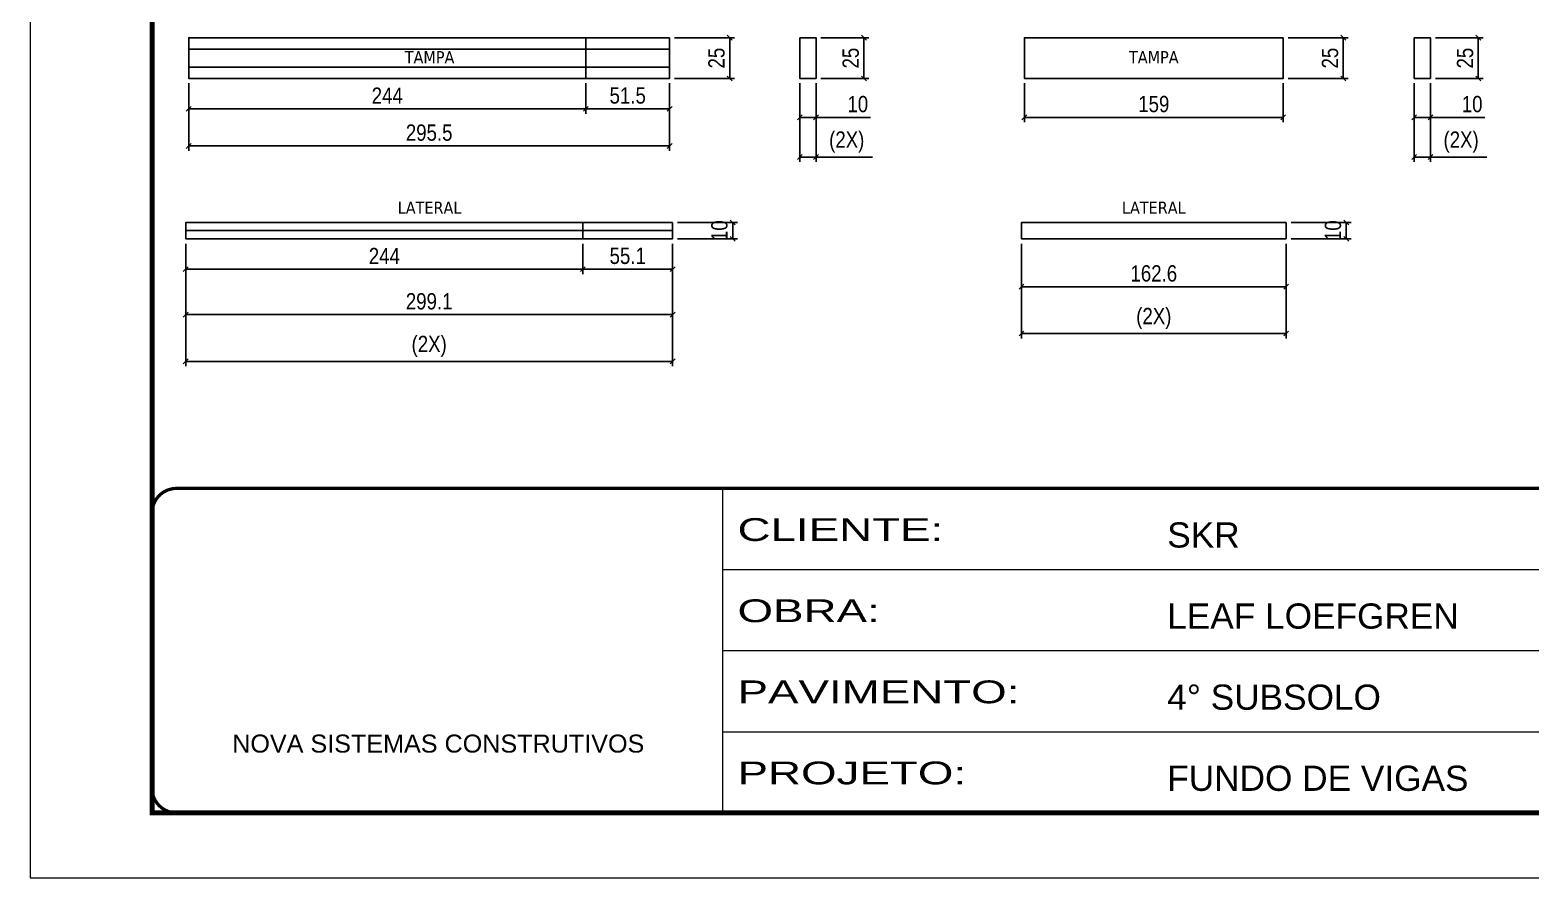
# Model space of a CAD drawing. Extents: x 1959 to 8212, y 239 to 4735.
# Drawn here: x 5142 to 6064, y 2537 to 3057 of the extents above; entities that cross this region are included whole.
import ezdxf

# ---------------------------------------------------------------- set-up
doc = ezdxf.new("R2010")
doc.units = 0
doc.linetypes.add('CONTINUO', pattern=[0])
doc.linetypes.add('DASHED', pattern=[0.75, 0.5, -0.25])
for name, color, linetype in [('COTA', 241, 'Continuous'), ('Painéis', 200, 'Continuous'), ('SARR_2.2x10', 60, 'Continuous'), ('SARR_2.2x7', 40, 'Continuous'), ('texto', 7, 'Continuous')]:
    doc.layers.add(name, color=color, linetype=linetype)
doc.layers.add('Folhas', color=255, linetype='Continuous', lineweight=9)
doc.layers.add('SARRAFO DE PRESSAO', color=251, linetype='DASHED', lineweight=9)
doc.styles.add('ARIAL', font='arial.ttf')
doc.styles.add('COTA TECNICA', font='techl___.ttf', dxfattribs={"height": 10})
doc.styles.get("Standard").update_dxf_attribs({"font": 'arial.ttf'})
doc.styles.add('Tecnologia', font='')
doc.styles.get('Tecnologia').set_extended_font_data('Forgotten Futurist')
doc.dimstyles.new('PAINEL', dxfattribs={"dimtxt": 10, "dimasz": 3, "dimexe": 3, "dimexo": 3, "dimgap": 3, "dimtad": 1, "dimdec": 1, "dimzin": 12, "dimdsep": 46, "dimtxsty": 'COTA TECNICA', "dimblk1": 'OBLIQUE', "dimblk2": 'OBLIQUE', "dimsah": 1, "dimcen": 0.9, "dimclrd": 4, "dimclre": 4, "dimclrt": 240, "dimadec": 1, "dimazin": 3, "dimtfac": 1, "dimtdec": 1, "dimtmove": 0, "dimatfit": 3, "dimfxl": 1, "dimtolj": 1, "dimtzin": 12, "dimarcsym": 0})

# ---------------------------------------------------------------- blocks, each defined once
blk = doc.blocks.new('9999999999')
at = {"color": 30, "linetype": 'CONTINUO'}
for p, q in [((98564.56, 34230.21), (98564.56, 34429.45)), ((98564.56, 34379.64), (99583.98, 34379.64)), ((98564.56, 34329.83), (99487.98, 34329.83)), ((98564.56, 34280.02), (99487.98, 34280.02))]:
    blk.add_line(p, q, dxfattribs=at)
at = {"color": 30, "linetype": 'CONTINUO', "const_width": 2}
blk.add_lwpolyline([(99583.98, 34230.21), (99583.98, 34414.45, 0.414214), (99568.98, 34429.45), (98228.98, 34429.45, 0.414214), (98213.98, 34414.45), (98213.98, 34245.21, 0.414214), (98228.98, 34230.21), (99583.98, 34230.21)], format="xyb", dxfattribs=at)
at = {"layer": 'Folhas'}
blk.add_lwpolyline([(98138.98, 34190.21), (99623.98, 34190.21), (99623.98, 35240.21), (98138.98, 35240.21)], close=True, dxfattribs=at)
at = {"layer": 'Folhas', "color": 30, "const_width": 3}
blk.add_lwpolyline([(98213.98, 34230.21), (99583.98, 34230.21), (99583.98, 35200.21), (98213.98, 35200.21)], close=True, dxfattribs=at)
at = {"color": 7, "linetype": 'Continuous', "ltscale": 5, "style": 'ARIAL'}
for s, height, p in [('SKR', 15.483, (98837.68, 34393.13)), ('LEAF LOEFGREN', 15.4829, (98837.68, 34343.32)), ('4° SUBSOLO', 15.483, (98837.68, 34293.51)), ('NOVA SISTEMAS CONSTRUTIVOS', 11.0592, (98263.19, 34267.21)), ('FUNDO DE VIGAS', 15.4829, (98837.68, 34243.7))]:
    blk.add_text(s, height=height, dxfattribs=at).set_placement(p)
at = {"layer": 'Folhas', "color": 7, "style": 'Tecnologia', "width": 1.5}
for s, p in [('CLIENTE:', (98573.65, 34397.17)), ('OBRA:', (98573.65, 34347.31)), ('PAVIMENTO:', (98573.65, 34297.5)), ('PROJETO:', (98573.65, 34247.69))]:
    blk.add_text(s, height=14, dxfattribs=at).set_placement(p)
blk = doc.blocks.new('_Oblique')
at = {"color": 0, "linetype": 'ByBlock', "lineweight": -2}
blk.add_line((-0.5, -0.5), (0.5, 0.5), dxfattribs=at)
blk = doc.blocks.new('*D552')
at = {"layer": 'COTA', "color": 4, "linetype": 'ByBlock', "lineweight": -2, "transparency": 16777216}
for p, q in [((5237.94, 2926.18), (5237.94, 2879.65)), ((5537.04, 2926.18), (5537.04, 2879.65)), ((5537.04, 2882.65), (5237.94, 2882.65))]:
    blk.add_line(p, q, dxfattribs=at)
at = {"layer": 'Defpoints', "color": 0, "linetype": 'ByBlock', "transparency": 16777216}
for p in [(5237.94, 2929.18), (5537.04, 2929.18), (5237.94, 2882.65)]:
    blk.add_point(p, dxfattribs=at)
at = {"layer": 'COTA', "color": 4, "linetype": 'ByBlock', "lineweight": -2, "transparency": 16777216, "xscale": 3, "yscale": 3, "zscale": 3, "rotation": 180}
blk.add_blockref('_Oblique', (5237.94, 2882.65), dxfattribs=at)
at = {"layer": 'COTA', "color": 4, "linetype": 'ByBlock', "lineweight": -2, "transparency": 16777216, "xscale": 3, "yscale": 3, "zscale": 3}
blk.add_blockref('_Oblique', (5537.04, 2882.65), dxfattribs=at)
at = {"layer": 'COTA', "color": 240, "linetype": 'ByBlock', "transparency": 16777216, "insert": (5387.49, 2890.74), "char_height": 10, "attachment_point": 5, "style": 'COTA TECNICA'}
blk.add_mtext('\\A1;299.1', dxfattribs=at)
blk = doc.blocks.new('*D553')
at = {"layer": 'COTA', "color": 4, "linetype": 'ByBlock', "lineweight": -2, "transparency": 16777216}
for p, q in [((5540.04, 2939.18), (5576.96, 2939.18)), ((5573.96, 2939.18), (5573.96, 2929.18)), ((5540.04, 2929.18), (5576.96, 2929.18))]:
    blk.add_line(p, q, dxfattribs=at)
at = {"layer": 'Defpoints', "color": 0, "linetype": 'ByBlock', "transparency": 16777216}
for p in [(5537.04, 2939.18), (5537.04, 2929.18), (5573.96, 2929.18)]:
    blk.add_point(p, dxfattribs=at)
at = {"layer": 'COTA', "color": 4, "linetype": 'ByBlock', "lineweight": -2, "transparency": 16777216, "xscale": 3, "yscale": 3, "zscale": 3}
for p, rotation in [((5573.96, 2939.18), 90), ((5573.96, 2929.18), 270)]:
    blk.add_blockref('_Oblique', p, dxfattribs=dict(at, rotation=rotation))
at = {"layer": 'COTA', "color": 240, "linetype": 'ByBlock', "transparency": 16777216, "insert": (5565.86, 2934.18), "char_height": 10, "attachment_point": 5, "rotation": 90, "style": 'COTA TECNICA'}
blk.add_mtext('\\A1;10', dxfattribs=at)
blk = doc.blocks.new('*D554')
at = {"layer": 'COTA', "color": 4, "linetype": 'ByBlock', "lineweight": -2, "transparency": 16777216}
for p, q in [((5237.94, 2926.18), (5237.94, 2850.89)), ((5537.04, 2926.18), (5537.04, 2850.89)), ((5237.94, 2853.89), (5537.04, 2853.89))]:
    blk.add_line(p, q, dxfattribs=at)
at = {"layer": 'Defpoints', "color": 0, "linetype": 'ByBlock', "transparency": 16777216}
for p in [(5237.94, 2929.18), (5537.04, 2929.18), (5537.04, 2853.89)]:
    blk.add_point(p, dxfattribs=at)
at = {"layer": 'COTA', "color": 4, "linetype": 'ByBlock', "lineweight": -2, "transparency": 16777216, "xscale": 3, "yscale": 3, "zscale": 3, "rotation": 180}
blk.add_blockref('_Oblique', (5237.94, 2853.89), dxfattribs=at)
at = {"layer": 'COTA', "color": 4, "linetype": 'ByBlock', "lineweight": -2, "transparency": 16777216, "xscale": 3, "yscale": 3, "zscale": 3}
blk.add_blockref('_Oblique', (5537.04, 2853.89), dxfattribs=at)
at = {"layer": 'COTA', "color": 240, "linetype": 'ByBlock', "transparency": 16777216, "insert": (5387.49, 2863.11), "char_height": 10, "attachment_point": 5, "style": 'COTA TECNICA'}
blk.add_mtext('\\A1;(2X)', dxfattribs=at)
blk = doc.blocks.new('*D555')
at = {"layer": 'COTA', "color": 4, "linetype": 'ByBlock', "lineweight": -2, "transparency": 16777216}
for p, q in [((5628.22, 3052.66), (5657.62, 3052.66)), ((5654.62, 3052.66), (5654.62, 3027.66)), ((5628.22, 3027.66), (5657.62, 3027.66))]:
    blk.add_line(p, q, dxfattribs=at)
at = {"layer": 'Defpoints', "color": 0, "linetype": 'ByBlock', "transparency": 16777216}
for p in [(5625.22, 3052.66), (5625.22, 3027.66), (5654.62, 3027.66)]:
    blk.add_point(p, dxfattribs=at)
at = {"layer": 'COTA', "color": 4, "linetype": 'ByBlock', "lineweight": -2, "transparency": 16777216, "xscale": 3, "yscale": 3, "zscale": 3}
for p, rotation in [((5654.62, 3052.66), 90), ((5654.62, 3027.66), 270)]:
    blk.add_blockref('_Oblique', p, dxfattribs=dict(at, rotation=rotation))
at = {"layer": 'COTA', "color": 240, "linetype": 'ByBlock', "transparency": 16777216, "insert": (5646.51, 3040.16), "char_height": 10, "attachment_point": 5, "rotation": 90, "style": 'COTA TECNICA'}
blk.add_mtext('\\A1;25', dxfattribs=at)
blk = doc.blocks.new('*D556')
at = {"layer": 'COTA', "color": 4, "linetype": 'ByBlock', "lineweight": -2, "transparency": 16777216}
for p, q in [((5538.24, 3052.66), (5575.16, 3052.66)), ((5572.16, 3052.66), (5572.16, 3027.66)), ((5538.24, 3027.66), (5575.16, 3027.66))]:
    blk.add_line(p, q, dxfattribs=at)
at = {"layer": 'Defpoints', "color": 0, "linetype": 'ByBlock', "transparency": 16777216}
for p in [(5535.24, 3052.66), (5535.24, 3027.66), (5572.16, 3027.66)]:
    blk.add_point(p, dxfattribs=at)
at = {"layer": 'COTA', "color": 4, "linetype": 'ByBlock', "lineweight": -2, "transparency": 16777216, "xscale": 3, "yscale": 3, "zscale": 3}
for p, rotation in [((5572.16, 3052.66), 90), ((5572.16, 3027.66), 270)]:
    blk.add_blockref('_Oblique', p, dxfattribs=dict(at, rotation=rotation))
at = {"layer": 'COTA', "color": 240, "linetype": 'ByBlock', "transparency": 16777216, "insert": (5564.05, 3040.16), "char_height": 10, "attachment_point": 5, "rotation": 90, "style": 'COTA TECNICA'}
blk.add_mtext('\\A1;25', dxfattribs=at)
blk = doc.blocks.new('*D557')
at = {"layer": 'COTA', "color": 4, "linetype": 'ByBlock', "lineweight": -2, "transparency": 16777216}
for p, q in [((5239.74, 3024.66), (5239.74, 2983.21)), ((5535.24, 3024.66), (5535.24, 2983.21)), ((5535.24, 2986.21), (5239.74, 2986.21))]:
    blk.add_line(p, q, dxfattribs=at)
at = {"layer": 'Defpoints', "color": 0, "linetype": 'ByBlock', "transparency": 16777216}
for p in [(5239.74, 3027.66), (5535.24, 3027.66), (5239.74, 2986.21)]:
    blk.add_point(p, dxfattribs=at)
at = {"layer": 'COTA', "color": 4, "linetype": 'ByBlock', "lineweight": -2, "transparency": 16777216, "xscale": 3, "yscale": 3, "zscale": 3, "rotation": 180}
blk.add_blockref('_Oblique', (5239.74, 2986.21), dxfattribs=at)
at = {"layer": 'COTA', "color": 4, "linetype": 'ByBlock', "lineweight": -2, "transparency": 16777216, "xscale": 3, "yscale": 3, "zscale": 3}
blk.add_blockref('_Oblique', (5535.24, 2986.21), dxfattribs=at)
at = {"layer": 'COTA', "color": 240, "linetype": 'ByBlock', "transparency": 16777216, "insert": (5387.49, 2994.35), "char_height": 10, "attachment_point": 5, "style": 'COTA TECNICA'}
blk.add_mtext('\\A1;295.5', dxfattribs=at)
blk = doc.blocks.new('*D517')
at = {"layer": 'COTA', "color": 4, "linetype": 'ByBlock', "lineweight": -2, "transparency": 16777216}
for p, q in [((5615.22, 3024.66), (5615.22, 3000.77)), ((5625.22, 3024.66), (5625.22, 3000.77)), ((5615.22, 3003.77), (5625.22, 3003.77)), ((5625.22, 3003.77), (5658.54, 3003.77))]:
    blk.add_line(p, q, dxfattribs=at)
at = {"layer": 'Defpoints', "color": 0, "linetype": 'ByBlock', "transparency": 16777216}
for p in [(5615.22, 3027.66), (5625.22, 3027.66), (5615.22, 3003.77)]:
    blk.add_point(p, dxfattribs=at)
at = {"layer": 'COTA', "color": 4, "linetype": 'ByBlock', "lineweight": -2, "transparency": 16777216, "xscale": 3, "yscale": 3, "zscale": 3, "rotation": 180}
blk.add_blockref('_Oblique', (5615.22, 3003.77), dxfattribs=at)
at = {"layer": 'COTA', "color": 4, "linetype": 'ByBlock', "lineweight": -2, "transparency": 16777216, "xscale": 3, "yscale": 3, "zscale": 3}
blk.add_blockref('_Oblique', (5625.22, 3003.77), dxfattribs=at)
at = {"layer": 'COTA', "color": 240, "linetype": 'ByBlock', "transparency": 16777216, "insert": (5650.83, 3011.87), "char_height": 10, "attachment_point": 5, "style": 'COTA TECNICA'}
blk.add_mtext('\\A1;10', dxfattribs=at)
blk = doc.blocks.new('*D518')
at = {"layer": 'COTA', "color": 4, "linetype": 'ByBlock', "lineweight": -2, "transparency": 16777216}
for p, q in [((5615.22, 3024.66), (5615.22, 2976.38)), ((5625.22, 3024.66), (5625.22, 2976.38)), ((5615.22, 2979.38), (5625.22, 2979.38)), ((5625.22, 2979.38), (5659.86, 2979.38))]:
    blk.add_line(p, q, dxfattribs=at)
at = {"layer": 'Defpoints', "color": 0, "linetype": 'ByBlock', "transparency": 16777216}
for p in [(5615.22, 3027.66), (5625.22, 3027.66), (5625.22, 2979.38)]:
    blk.add_point(p, dxfattribs=at)
at = {"layer": 'COTA', "color": 4, "linetype": 'ByBlock', "lineweight": -2, "transparency": 16777216, "xscale": 3, "yscale": 3, "zscale": 3, "rotation": 180}
blk.add_blockref('_Oblique', (5615.22, 2979.38), dxfattribs=at)
at = {"layer": 'COTA', "color": 4, "linetype": 'ByBlock', "lineweight": -2, "transparency": 16777216, "xscale": 3, "yscale": 3, "zscale": 3}
blk.add_blockref('_Oblique', (5625.22, 2979.38), dxfattribs=at)
at = {"layer": 'COTA', "color": 240, "linetype": 'ByBlock', "transparency": 16777216, "insert": (5644.04, 2988.6), "char_height": 10, "attachment_point": 5, "style": 'COTA TECNICA'}
blk.add_mtext('\\A1;(2X)', dxfattribs=at)
blk = doc.blocks.new('*D519')
at = {"layer": 'COTA', "color": 4, "linetype": 'ByBlock', "lineweight": -2, "transparency": 16777216}
for p, q in [((5239.74, 3024.66), (5239.74, 3006.02)), ((5483.74, 3024.66), (5483.74, 3006.02)), ((5239.74, 3009.02), (5483.74, 3009.02))]:
    blk.add_line(p, q, dxfattribs=at)
at = {"layer": 'Defpoints', "color": 0, "linetype": 'ByBlock', "transparency": 16777216}
for p in [(5239.74, 3027.66), (5483.74, 3027.66), (5483.74, 3009.02)]:
    blk.add_point(p, dxfattribs=at)
at = {"layer": 'COTA', "color": 4, "linetype": 'ByBlock', "lineweight": -2, "transparency": 16777216, "xscale": 3, "yscale": 3, "zscale": 3, "rotation": 180}
blk.add_blockref('_Oblique', (5239.74, 3009.02), dxfattribs=at)
at = {"layer": 'COTA', "color": 4, "linetype": 'ByBlock', "lineweight": -2, "transparency": 16777216, "xscale": 3, "yscale": 3, "zscale": 3}
blk.add_blockref('_Oblique', (5483.74, 3009.02), dxfattribs=at)
at = {"layer": 'COTA', "color": 240, "linetype": 'ByBlock', "transparency": 16777216, "insert": (5361.74, 3017.09), "char_height": 10, "attachment_point": 5, "style": 'COTA TECNICA'}
blk.add_mtext('\\A1;244', dxfattribs=at)
blk = doc.blocks.new('*D520')
at = {"layer": 'COTA', "color": 4, "linetype": 'ByBlock', "lineweight": -2, "transparency": 16777216}
for p, q in [((5483.74, 3024.66), (5483.74, 3006.02)), ((5535.24, 3024.66), (5535.24, 3006.02)), ((5483.74, 3009.02), (5535.24, 3009.02))]:
    blk.add_line(p, q, dxfattribs=at)
at = {"layer": 'Defpoints', "color": 0, "linetype": 'ByBlock', "transparency": 16777216}
for p in [(5483.74, 3027.66), (5535.24, 3027.66), (5535.24, 3009.02)]:
    blk.add_point(p, dxfattribs=at)
at = {"layer": 'COTA', "color": 4, "linetype": 'ByBlock', "lineweight": -2, "transparency": 16777216, "xscale": 3, "yscale": 3, "zscale": 3, "rotation": 180}
blk.add_blockref('_Oblique', (5483.74, 3009.02), dxfattribs=at)
at = {"layer": 'COTA', "color": 4, "linetype": 'ByBlock', "lineweight": -2, "transparency": 16777216, "xscale": 3, "yscale": 3, "zscale": 3}
blk.add_blockref('_Oblique', (5535.24, 3009.02), dxfattribs=at)
at = {"layer": 'COTA', "color": 240, "linetype": 'ByBlock', "transparency": 16777216, "insert": (5509.49, 3017.13), "char_height": 10, "attachment_point": 5, "style": 'COTA TECNICA'}
blk.add_mtext('\\A1;51.5', dxfattribs=at)
blk = doc.blocks.new('*D348')
at = {"layer": 'COTA', "color": 4, "linetype": 'ByBlock', "lineweight": -2, "transparency": 16777216}
for p, q in [((5237.94, 2926.18), (5237.94, 2907.54)), ((5481.94, 2926.18), (5481.94, 2907.54)), ((5237.94, 2910.54), (5481.94, 2910.54))]:
    blk.add_line(p, q, dxfattribs=at)
at = {"layer": 'Defpoints', "color": 0, "linetype": 'ByBlock', "transparency": 16777216}
for p in [(5237.94, 2929.18), (5481.94, 2929.18), (5481.94, 2910.54)]:
    blk.add_point(p, dxfattribs=at)
at = {"layer": 'COTA', "color": 4, "linetype": 'ByBlock', "lineweight": -2, "transparency": 16777216, "xscale": 3, "yscale": 3, "zscale": 3, "rotation": 180}
blk.add_blockref('_Oblique', (5237.94, 2910.54), dxfattribs=at)
at = {"layer": 'COTA', "color": 4, "linetype": 'ByBlock', "lineweight": -2, "transparency": 16777216, "xscale": 3, "yscale": 3, "zscale": 3}
blk.add_blockref('_Oblique', (5481.94, 2910.54), dxfattribs=at)
at = {"layer": 'COTA', "color": 240, "linetype": 'ByBlock', "transparency": 16777216, "insert": (5359.94, 2918.61), "char_height": 10, "attachment_point": 5, "style": 'COTA TECNICA'}
blk.add_mtext('\\A1;244', dxfattribs=at)
blk = doc.blocks.new('*D349')
at = {"layer": 'COTA', "color": 4, "linetype": 'ByBlock', "lineweight": -2, "transparency": 16777216}
for p, q in [((5481.94, 2926.18), (5481.94, 2907.54)), ((5537.04, 2926.18), (5537.04, 2907.54)), ((5481.94, 2910.54), (5537.04, 2910.54))]:
    blk.add_line(p, q, dxfattribs=at)
at = {"layer": 'Defpoints', "color": 0, "linetype": 'ByBlock', "transparency": 16777216}
for p in [(5481.94, 2929.18), (5537.04, 2929.18), (5537.04, 2910.54)]:
    blk.add_point(p, dxfattribs=at)
at = {"layer": 'COTA', "color": 4, "linetype": 'ByBlock', "lineweight": -2, "transparency": 16777216, "xscale": 3, "yscale": 3, "zscale": 3, "rotation": 180}
blk.add_blockref('_Oblique', (5481.94, 2910.54), dxfattribs=at)
at = {"layer": 'COTA', "color": 4, "linetype": 'ByBlock', "lineweight": -2, "transparency": 16777216, "xscale": 3, "yscale": 3, "zscale": 3}
blk.add_blockref('_Oblique', (5537.04, 2910.54), dxfattribs=at)
at = {"layer": 'COTA', "color": 240, "linetype": 'ByBlock', "transparency": 16777216, "insert": (5509.49, 2918.65), "char_height": 10, "attachment_point": 5, "style": 'COTA TECNICA'}
blk.add_mtext('\\A1;55.1', dxfattribs=at)
blk = doc.blocks.new('*D521')
at = {"layer": 'COTA', "color": 4, "linetype": 'ByBlock', "lineweight": -2, "transparency": 16777216}
for p, q in [((5751.4, 2926.18), (5751.4, 2896.77)), ((5914, 2926.18), (5914, 2896.77)), ((5914, 2899.77), (5751.4, 2899.77))]:
    blk.add_line(p, q, dxfattribs=at)
at = {"layer": 'Defpoints', "color": 0, "linetype": 'ByBlock', "transparency": 16777216}
for p in [(5751.4, 2929.18), (5914, 2929.18), (5751.4, 2899.77)]:
    blk.add_point(p, dxfattribs=at)
at = {"layer": 'COTA', "color": 4, "linetype": 'ByBlock', "lineweight": -2, "transparency": 16777216, "xscale": 3, "yscale": 3, "zscale": 3, "rotation": 180}
blk.add_blockref('_Oblique', (5751.4, 2899.77), dxfattribs=at)
at = {"layer": 'COTA', "color": 4, "linetype": 'ByBlock', "lineweight": -2, "transparency": 16777216, "xscale": 3, "yscale": 3, "zscale": 3}
blk.add_blockref('_Oblique', (5914, 2899.77), dxfattribs=at)
at = {"layer": 'COTA', "color": 240, "linetype": 'ByBlock', "transparency": 16777216, "insert": (5832.7, 2907.88), "char_height": 10, "attachment_point": 5, "style": 'COTA TECNICA'}
blk.add_mtext('\\A1;162.6', dxfattribs=at)
blk = doc.blocks.new('*D522')
at = {"layer": 'COTA', "color": 4, "linetype": 'ByBlock', "lineweight": -2, "transparency": 16777216}
for p, q in [((5917, 2939.18), (5953.92, 2939.18)), ((5950.92, 2939.18), (5950.92, 2929.18)), ((5917, 2929.18), (5953.92, 2929.18))]:
    blk.add_line(p, q, dxfattribs=at)
at = {"layer": 'Defpoints', "color": 0, "linetype": 'ByBlock', "transparency": 16777216}
for p in [(5914, 2939.18), (5914, 2929.18), (5950.92, 2929.18)]:
    blk.add_point(p, dxfattribs=at)
at = {"layer": 'COTA', "color": 4, "linetype": 'ByBlock', "lineweight": -2, "transparency": 16777216, "xscale": 3, "yscale": 3, "zscale": 3}
for p, rotation in [((5950.92, 2939.18), 90), ((5950.92, 2929.18), 270)]:
    blk.add_blockref('_Oblique', p, dxfattribs=dict(at, rotation=rotation))
at = {"layer": 'COTA', "color": 240, "linetype": 'ByBlock', "transparency": 16777216, "insert": (5942.82, 2934.18), "char_height": 10, "attachment_point": 5, "rotation": 90, "style": 'COTA TECNICA'}
blk.add_mtext('\\A1;10', dxfattribs=at)
blk = doc.blocks.new('*D523')
at = {"layer": 'COTA', "color": 4, "linetype": 'ByBlock', "lineweight": -2, "transparency": 16777216}
for p, q in [((5751.4, 2926.18), (5751.4, 2868.01)), ((5914, 2926.18), (5914, 2868.01)), ((5751.4, 2871.01), (5914, 2871.01))]:
    blk.add_line(p, q, dxfattribs=at)
at = {"layer": 'Defpoints', "color": 0, "linetype": 'ByBlock', "transparency": 16777216}
for p in [(5751.4, 2929.18), (5914, 2929.18), (5914, 2871.01)]:
    blk.add_point(p, dxfattribs=at)
at = {"layer": 'COTA', "color": 4, "linetype": 'ByBlock', "lineweight": -2, "transparency": 16777216, "xscale": 3, "yscale": 3, "zscale": 3, "rotation": 180}
blk.add_blockref('_Oblique', (5751.4, 2871.01), dxfattribs=at)
at = {"layer": 'COTA', "color": 4, "linetype": 'ByBlock', "lineweight": -2, "transparency": 16777216, "xscale": 3, "yscale": 3, "zscale": 3}
blk.add_blockref('_Oblique', (5914, 2871.01), dxfattribs=at)
at = {"layer": 'COTA', "color": 240, "linetype": 'ByBlock', "transparency": 16777216, "insert": (5832.7, 2880.23), "char_height": 10, "attachment_point": 5, "style": 'COTA TECNICA'}
blk.add_mtext('\\A1;(2X)', dxfattribs=at)
blk = doc.blocks.new('*D524')
at = {"layer": 'COTA', "color": 4, "linetype": 'ByBlock', "lineweight": -2, "transparency": 16777216}
for p, q in [((6005.67, 3052.66), (6035.08, 3052.66)), ((6032.08, 3052.66), (6032.08, 3027.66)), ((6005.67, 3027.66), (6035.08, 3027.66))]:
    blk.add_line(p, q, dxfattribs=at)
at = {"layer": 'Defpoints', "color": 0, "linetype": 'ByBlock', "transparency": 16777216}
for p in [(6002.67, 3052.66), (6002.67, 3027.66), (6032.08, 3027.66)]:
    blk.add_point(p, dxfattribs=at)
at = {"layer": 'COTA', "color": 4, "linetype": 'ByBlock', "lineweight": -2, "transparency": 16777216, "xscale": 3, "yscale": 3, "zscale": 3}
for p, rotation in [((6032.08, 3052.66), 90), ((6032.08, 3027.66), 270)]:
    blk.add_blockref('_Oblique', p, dxfattribs=dict(at, rotation=rotation))
at = {"layer": 'COTA', "color": 240, "linetype": 'ByBlock', "transparency": 16777216, "insert": (6023.97, 3040.16), "char_height": 10, "attachment_point": 5, "rotation": 90, "style": 'COTA TECNICA'}
blk.add_mtext('\\A1;25', dxfattribs=at)
blk = doc.blocks.new('*D525')
at = {"layer": 'COTA', "color": 4, "linetype": 'ByBlock', "lineweight": -2, "transparency": 16777216}
for p, q in [((5915.2, 3052.66), (5952.12, 3052.66)), ((5949.12, 3052.66), (5949.12, 3027.66)), ((5915.2, 3027.66), (5952.12, 3027.66))]:
    blk.add_line(p, q, dxfattribs=at)
at = {"layer": 'Defpoints', "color": 0, "linetype": 'ByBlock', "transparency": 16777216}
for p in [(5912.2, 3052.66), (5912.2, 3027.66), (5949.12, 3027.66)]:
    blk.add_point(p, dxfattribs=at)
at = {"layer": 'COTA', "color": 4, "linetype": 'ByBlock', "lineweight": -2, "transparency": 16777216, "xscale": 3, "yscale": 3, "zscale": 3}
for p, rotation in [((5949.12, 3052.66), 90), ((5949.12, 3027.66), 270)]:
    blk.add_blockref('_Oblique', p, dxfattribs=dict(at, rotation=rotation))
at = {"layer": 'COTA', "color": 240, "linetype": 'ByBlock', "transparency": 16777216, "insert": (5941.01, 3040.16), "char_height": 10, "attachment_point": 5, "rotation": 90, "style": 'COTA TECNICA'}
blk.add_mtext('\\A1;25', dxfattribs=at)
blk = doc.blocks.new('*D526')
at = {"layer": 'COTA', "color": 4, "linetype": 'ByBlock', "lineweight": -2, "transparency": 16777216}
for p, q in [((5753.2, 3024.66), (5753.2, 3000.77)), ((5912.2, 3024.66), (5912.2, 3000.77)), ((5912.2, 3003.77), (5753.2, 3003.77))]:
    blk.add_line(p, q, dxfattribs=at)
at = {"layer": 'Defpoints', "color": 0, "linetype": 'ByBlock', "transparency": 16777216}
for p in [(5753.2, 3027.66), (5912.2, 3027.66), (5753.2, 3003.77)]:
    blk.add_point(p, dxfattribs=at)
at = {"layer": 'COTA', "color": 4, "linetype": 'ByBlock', "lineweight": -2, "transparency": 16777216, "xscale": 3, "yscale": 3, "zscale": 3, "rotation": 180}
blk.add_blockref('_Oblique', (5753.2, 3003.77), dxfattribs=at)
at = {"layer": 'COTA', "color": 4, "linetype": 'ByBlock', "lineweight": -2, "transparency": 16777216, "xscale": 3, "yscale": 3, "zscale": 3}
blk.add_blockref('_Oblique', (5912.2, 3003.77), dxfattribs=at)
at = {"layer": 'COTA', "color": 240, "linetype": 'ByBlock', "transparency": 16777216, "insert": (5832.7, 3011.9), "char_height": 10, "attachment_point": 5, "style": 'COTA TECNICA'}
blk.add_mtext('\\A1;159', dxfattribs=at)
blk = doc.blocks.new('*D527')
at = {"layer": 'COTA', "color": 4, "linetype": 'ByBlock', "lineweight": -2, "transparency": 16777216}
for p, q in [((5992.67, 3024.66), (5992.67, 3000.77)), ((6002.67, 3024.66), (6002.67, 3000.77)), ((5992.67, 3003.77), (6002.67, 3003.77)), ((6002.67, 3003.77), (6036, 3003.77))]:
    blk.add_line(p, q, dxfattribs=at)
at = {"layer": 'Defpoints', "color": 0, "linetype": 'ByBlock', "transparency": 16777216}
for p in [(5992.67, 3027.66), (6002.67, 3027.66), (5992.67, 3003.77)]:
    blk.add_point(p, dxfattribs=at)
at = {"layer": 'COTA', "color": 4, "linetype": 'ByBlock', "lineweight": -2, "transparency": 16777216, "xscale": 3, "yscale": 3, "zscale": 3, "rotation": 180}
blk.add_blockref('_Oblique', (5992.67, 3003.77), dxfattribs=at)
at = {"layer": 'COTA', "color": 4, "linetype": 'ByBlock', "lineweight": -2, "transparency": 16777216, "xscale": 3, "yscale": 3, "zscale": 3}
blk.add_blockref('_Oblique', (6002.67, 3003.77), dxfattribs=at)
at = {"layer": 'COTA', "color": 240, "linetype": 'ByBlock', "transparency": 16777216, "insert": (6028.28, 3011.87), "char_height": 10, "attachment_point": 5, "style": 'COTA TECNICA'}
blk.add_mtext('\\A1;10', dxfattribs=at)
blk = doc.blocks.new('*D528')
at = {"layer": 'COTA', "color": 4, "linetype": 'ByBlock', "lineweight": -2, "transparency": 16777216}
for p, q in [((5992.67, 3024.66), (5992.67, 2976.38)), ((6002.67, 3024.66), (6002.67, 2976.38)), ((5992.67, 2979.38), (6002.67, 2979.38)), ((6002.67, 2979.38), (6037.32, 2979.38))]:
    blk.add_line(p, q, dxfattribs=at)
at = {"layer": 'Defpoints', "color": 0, "linetype": 'ByBlock', "transparency": 16777216}
for p in [(5992.67, 3027.66), (6002.67, 3027.66), (6002.67, 2979.38)]:
    blk.add_point(p, dxfattribs=at)
at = {"layer": 'COTA', "color": 4, "linetype": 'ByBlock', "lineweight": -2, "transparency": 16777216, "xscale": 3, "yscale": 3, "zscale": 3, "rotation": 180}
blk.add_blockref('_Oblique', (5992.67, 2979.38), dxfattribs=at)
at = {"layer": 'COTA', "color": 4, "linetype": 'ByBlock', "lineweight": -2, "transparency": 16777216, "xscale": 3, "yscale": 3, "zscale": 3}
blk.add_blockref('_Oblique', (6002.67, 2979.38), dxfattribs=at)
at = {"layer": 'COTA', "color": 240, "linetype": 'ByBlock', "transparency": 16777216, "insert": (6021.5, 2988.6), "char_height": 10, "attachment_point": 5, "style": 'COTA TECNICA'}
blk.add_mtext('\\A1;(2X)', dxfattribs=at)

msp = doc.modelspace()

# ---------------------------------------------------------------- linework, layer by layer
at = {"layer": 'Painéis'}
for p, q in [((5239.74, 3052.66), (5239.74, 3027.66)), ((5535.24, 3052.66), (5239.74, 3052.66)), ((5483.74, 3027.66), (5483.74, 3052.66)), ((5535.24, 3027.66), (5535.24, 3052.66)), ((5625.22, 3052.66), (5615.22, 3052.66)), ((5615.22, 3052.66), (5615.22, 3027.66)), ((5625.22, 3027.66), (5625.22, 3052.66)), ((5753.2, 3052.66), (5753.2, 3027.66)), ((5912.2, 3052.66), (5753.2, 3052.66)), ((5912.2, 3027.66), (5912.2, 3052.66)), ((6002.67, 3052.66), (5992.67, 3052.66)), ((5992.67, 3052.66), (5992.67, 3027.66)), ((6002.67, 3027.66), (6002.67, 3052.66)), ((5239.74, 3027.66), (5535.24, 3027.66)), ((5615.22, 3027.66), (5625.22, 3027.66)), ((5753.2, 3027.66), (5912.2, 3027.66)), ((5992.67, 3027.66), (6002.67, 3027.66)), ((5237.94, 2939.18), (5237.94, 2929.18)), ((5537.04, 2939.18), (5237.94, 2939.18)), ((5481.94, 2929.18), (5481.94, 2939.18)), ((5537.04, 2929.18), (5537.04, 2939.18)), ((5751.4, 2939.18), (5751.4, 2929.18)), ((5914, 2939.18), (5751.4, 2939.18)), ((5914, 2929.18), (5914, 2939.18)), ((5237.94, 2929.18), (5537.04, 2929.18)), ((5751.4, 2929.18), (5914, 2929.18))]:
    msp.add_line(p, q, dxfattribs=at)
for points in [[(5535.24, 3052.66), (5239.74, 3052.66), (5239.74, 3027.66), (5535.24, 3027.66)], [(5615.22, 3052.66), (5615.22, 3027.66), (5625.22, 3027.66), (5625.22, 3052.66)], [(5912.2, 3052.66), (5753.2, 3052.66), (5753.2, 3027.66), (5912.2, 3027.66)], [(5992.67, 3052.66), (5992.67, 3027.66), (6002.67, 3027.66), (6002.67, 3052.66)], [(5537.04, 2939.18), (5237.94, 2939.18), (5237.94, 2929.18), (5537.04, 2929.18)], [(5914, 2939.18), (5751.4, 2939.18), (5751.4, 2929.18), (5914, 2929.18)]]:
    msp.add_lwpolyline(points, close=True, dxfattribs=at)
at = {"layer": 'SARR_2.2x10', "linetype": 'ByBlock'}
msp.add_line((5237.94, 2934.18), (5537.04, 2934.18), dxfattribs=at)
at = {"layer": 'SARR_2.2x7'}
for p, q in [((5239.74, 3045.66), (5535.24, 3045.66)), ((5239.74, 3034.66), (5535.24, 3034.66))]:
    msp.add_line(p, q, dxfattribs=at)

# ---------------------------------------------------------------- block references
at = {"layer": 'SARRAFO DE PRESSAO', "color": 6, "linetype": 'ByBlock'}
msp.add_blockref('9999999999', (-92996.71, -31653.56), dxfattribs=at)

# ---------------------------------------------------------------- texts
at = {"layer": 'texto', "color": 0, "char_height": 7.5, "attachment_point": 5}
for s, insert in [('{\\fTahoma|b0|i0|c0|p34;\\C4;TAMPA}', (5387.74, 3040.71)), ('{\\fTahoma|b0|i0|c0|p34;\\C4;TAMPA}', (5832.7, 3040.71)), ('{\\fTahoma|b0|i0|c0|p34;\\C4;LATERAL}', (5387.74, 2948.27)), ('{\\fTahoma|b0|i0|c0|p34;\\C4;LATERAL}', (5832.7, 2948.27))]:
    msp.add_mtext(s, dxfattribs=dict(at, insert=insert))

# ---------------------------------------------------------------- dimensions: what is measured, and where the dimension line sits
at = {"layer": 'COTA', "linetype": 'ByBlock'}
for base, p1, p2, picture, middle in [((5572.16, 3027.66), (5535.24, 3052.66), (5535.24, 3027.66), '*D556', (5572.16, 3040.16)), ((5949.12, 3027.66), (5912.2, 3052.66), (5912.2, 3027.66), '*D525', (5949.12, 3040.16)), ((5573.96, 2929.18), (5537.04, 2939.18), (5537.04, 2929.18), '*D553', (5573.96, 2934.18)), ((5950.92, 2929.18), (5914, 2939.18), (5914, 2929.18), '*D522', (5950.92, 2934.18))]:
    dim = msp.add_linear_dim(base=base, p1=p1, p2=p2, angle=90, dimstyle='PAINEL', override={"dimarcsym": 2}, dxfattribs=at)
    dim.commit()
    dim.dimension.update_dxf_attribs({"geometry": picture, "text_midpoint": middle, "dimtype": 160})
for base, p1, p2, picture, middle in [((5654.62, 3027.66), (5625.22, 3052.66), (5625.22, 3027.66), '*D555', (5646.51, 3040.16)), ((6032.08, 3027.66), (6002.67, 3052.66), (6002.67, 3027.66), '*D524', (6023.97, 3040.16))]:
    dim = msp.add_linear_dim(base=base, p1=p1, p2=p2, angle=90, dimstyle='PAINEL', override={"dimarcsym": 2}, dxfattribs=at)
    dim.commit()
    dim.dimension.update_dxf_attribs({"geometry": picture, "text_midpoint": middle})
for base, p1, p2, override, picture, middle in [((5239.74, 2986.21), (5535.24, 3027.66), (5239.74, 3027.66), {"dimarcsym": 2}, '*D557', (5387.49, 2994.35)), ((5483.74, 3009.02), (5239.74, 3027.66), (5483.74, 3027.66), {"dimarcsym": 2}, '*D519', (5361.74, 3017.09)), ((5535.24, 3009.02), (5483.74, 3027.66), (5535.24, 3027.66), {"dimtmove": 1, "dimarcsym": 2}, '*D520', (5509.49, 3017.13)), ((5753.2, 3003.77), (5912.2, 3027.66), (5753.2, 3027.66), {"dimarcsym": 2}, '*D526', (5832.7, 3011.9)), ((5237.94, 2882.65), (5537.04, 2929.18), (5237.94, 2929.18), {"dimarcsym": 2}, '*D552', (5387.49, 2890.74)), ((5481.94, 2910.54), (5237.94, 2929.18), (5481.94, 2929.18), {"dimarcsym": 2}, '*D348', (5359.94, 2918.61)), ((5537.04, 2910.54), (5481.94, 2929.18), (5537.04, 2929.18), {"dimtmove": 1, "dimarcsym": 2}, '*D349', (5509.49, 2918.65)), ((5751.4, 2899.77), (5914, 2929.18), (5751.4, 2929.18), {"dimarcsym": 2}, '*D521', (5832.7, 2907.88))]:
    dim = msp.add_linear_dim(base=base, p1=p1, p2=p2, dimstyle='PAINEL', override=override, dxfattribs=at)
    dim.commit()
    dim.dimension.update_dxf_attribs({"geometry": picture, "text_midpoint": middle})
for base, p1, p2, picture, middle in [((5615.22, 3003.77), (5625.22, 3027.66), (5615.22, 3027.66), '*D517', (5650.83, 3003.77)), ((5992.67, 3003.77), (6002.67, 3027.66), (5992.67, 3027.66), '*D527', (6028.28, 3003.77))]:
    dim = msp.add_linear_dim(base=base, p1=p1, p2=p2, dimstyle='PAINEL', override={"dimarcsym": 2}, dxfattribs=at)
    dim.commit()
    dim.dimension.update_dxf_attribs({"geometry": picture, "text_midpoint": middle, "dimtype": 160})
for base, p1, p2, picture, middle in [((5625.22, 2979.38), (5615.22, 3027.66), (5625.22, 3027.66), '*D518', (5644.04, 2988.6)), ((6002.67, 2979.38), (5992.67, 3027.66), (6002.67, 3027.66), '*D528', (6021.5, 2988.6)), ((5537.04, 2853.89), (5237.94, 2929.18), (5537.04, 2929.18), '*D554', (5387.49, 2863.11)), ((5914, 2871.01), (5751.4, 2929.18), (5914, 2929.18), '*D523', (5832.7, 2880.23))]:
    dim = msp.add_linear_dim(base=base, p1=p1, p2=p2, text='(2X)', dimstyle='PAINEL', override={"dimarcsym": 2}, dxfattribs=at)
    dim.commit()
    dim.dimension.update_dxf_attribs({"geometry": picture, "text_midpoint": middle})

doc.saveas('drawing.dxf')
